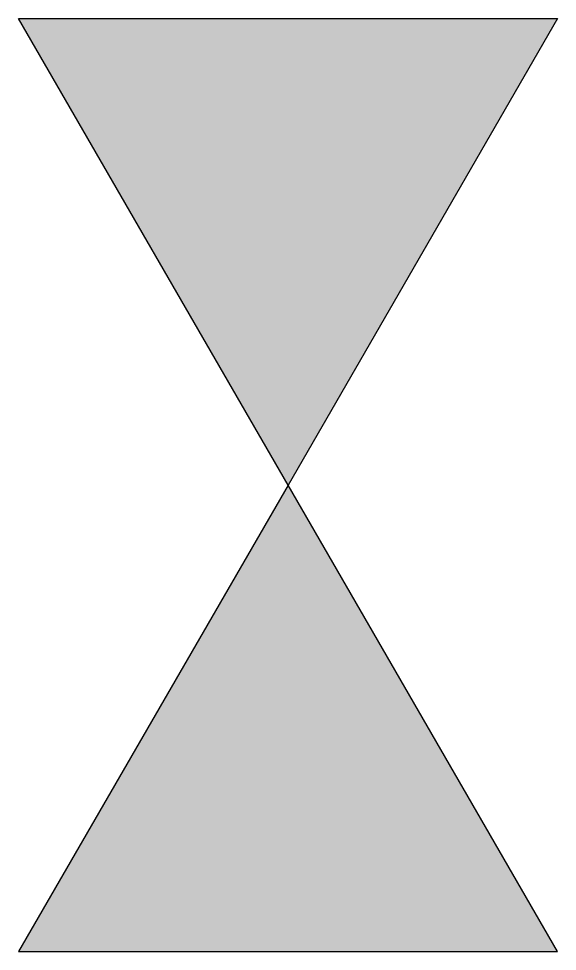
# Model space of a CAD drawing. Header units: feet. Extents: x -0.25 to 0.25, y -0.433 to 0.433.
import ezdxf

# ---------------------------------------------------------------- set-up
doc = ezdxf.new("R2010")
doc.units = ezdxf.units.FT
doc.header["$MEASUREMENT"] = 0

msp = doc.modelspace()

# ---------------------------------------------------------------- hatches: boundary and pattern name
h = msp.add_hatch(color=256)
h.paths.add_polyline_path([(-0.25, 0.43301), (0.25, 0.43301), (0, 0)])
h.paths.add_polyline_path([(-0.25, -0.43301), (0.25, -0.43301), (0, 0)])

# ---------------------------------------------------------------- linework, layer by layer
at = {"flags": 128}
for points in [[(-0.25, 0.43301), (0.25, 0.43301), (0, 0)], [(-0.25, -0.43301), (0.25, -0.43301), (0, 0)]]:
    msp.add_lwpolyline(points, close=True, dxfattribs=at)

doc.saveas('drawing.dxf')
